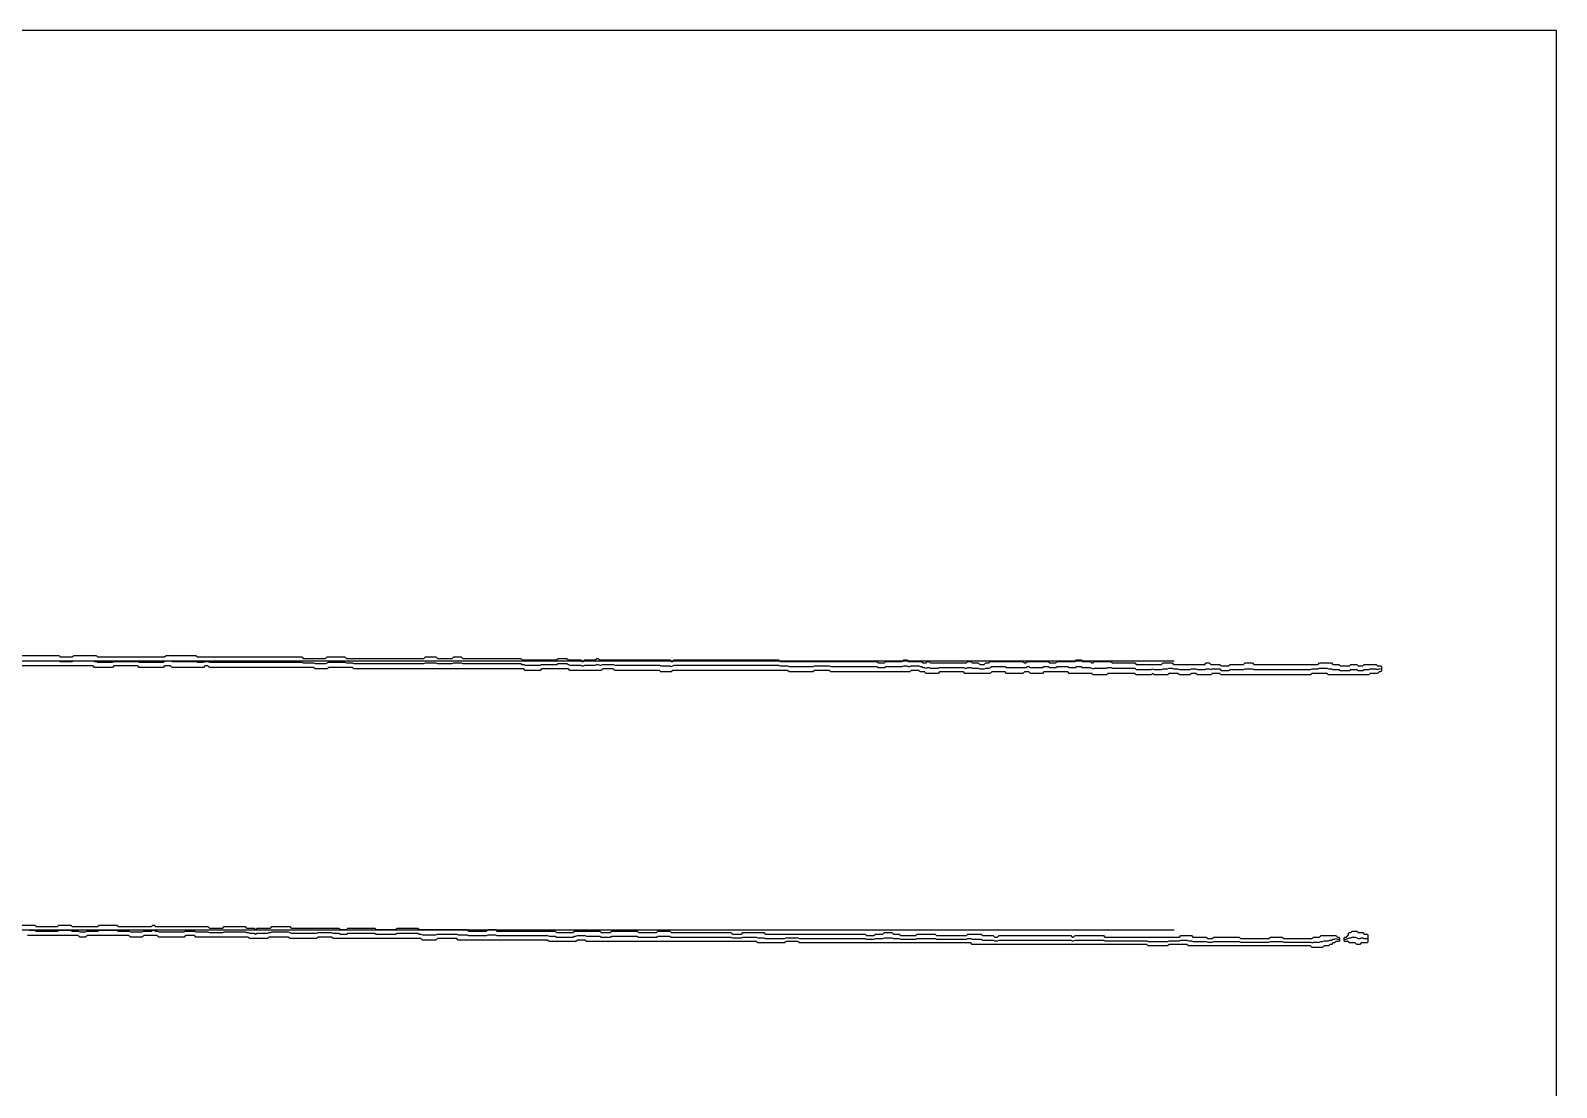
# Model space of a CAD drawing. Extents: x 0 to 57.2, y 0 to 39.6.
# Drawn here: x 28.58 to 57.16, y 19.8 to 39.6 of the extents above; entities that cross this region are included whole.
import ezdxf

# ---------------------------------------------------------------- set-up
doc = ezdxf.new("R2010")
doc.units = 13
for name, color, linetype in [('DESIGN_SCAN_PATH', 5, 'Continuous'), ('SEM_FRAME', 8, 'Continuous'), ('SEM_OBSERVED_CENTERLINES', 3, 'Continuous'), ('SEM_OBSERVED_CONTOURS', 2, 'Continuous')]:
    doc.layers.add(name, color=color, linetype=linetype)

msp = doc.modelspace()

# ---------------------------------------------------------------- linework, layer by layer
at = {"layer": 'DESIGN_SCAN_PATH'}
for points in [[(0, 27.79836), (50, 27.79836)], [(50, 22.74665), (0, 22.74665)]]:
    msp.add_lwpolyline(points, dxfattribs=at)
at = {"layer": 'SEM_FRAME'}
msp.add_lwpolyline([(0, 0), (57.15968, 0), (57.15968, 39.60429), (0, 39.60429)], close=True, dxfattribs=at)
at = {"layer": 'SEM_OBSERVED_CENTERLINES'}
for points in [[(28.55193, 27.79836), (28.57984, 27.79836), (28.60775, 27.79836), (28.63566, 27.79836), (28.66357, 27.79836), (28.69148, 27.79836), (28.71939, 27.79836), (28.7473, 27.79836), (28.77521, 27.79836), (28.80312, 27.79836), (28.83103, 27.79836), (28.85894, 27.79836), (28.88685, 27.79836), (28.91476, 27.79836), (28.94267, 27.79836), (28.97058, 27.79836), (28.99849, 27.79836), (29.0264, 27.79836), (29.05431, 27.79836), (29.08222, 27.79836), (29.11013, 27.79836), (29.13804, 27.784405), (29.16595, 27.784405), (29.19386, 27.784405), (29.22177, 27.784405), (29.24968, 27.784405), (29.27759, 27.784405), (29.3055, 27.784405), (29.33341, 27.784405), (29.36132, 27.784405), (29.38923, 27.79836), (29.41714, 27.79836), (29.44505, 27.79836), (29.47296, 27.79836), (29.50087, 27.79836), (29.52878, 27.79836), (29.55669, 27.79836), (29.5846, 27.79836), (29.61251, 27.79836), (29.64042, 27.79836), (29.66833, 27.79836), (29.69624, 27.79836), (29.72415, 27.79836), (29.75206, 27.79836), (29.77997, 27.784405), (29.80788, 27.784405), (29.83579, 27.77045), (29.8637, 27.77045), (29.89161, 27.77045), (29.91952, 27.77045), (29.94743, 27.77045), (29.97534, 27.77045), (30.00325, 27.77045), (30.03116, 27.77045), (30.05907, 27.77045), (30.08698, 27.77045), (30.11489, 27.77045), (30.1428, 27.784405), (30.17071, 27.784405), (30.19862, 27.784405), (30.22653, 27.784405), (30.25444, 27.784405), (30.28235, 27.784405), (30.31026, 27.784405), (30.33817, 27.784405), (30.36608, 27.784405), (30.39399, 27.784405), (30.4219, 27.784405), (30.44981, 27.784405), (30.47772, 27.784405), (30.50563, 27.784405), (30.53354, 27.784405), (30.56145, 27.784405), (30.58936, 27.784405), (30.61727, 27.77045), (30.64518, 27.77045), (30.67309, 27.77045), (30.701, 27.77045), (30.72891, 27.77045), (30.75682, 27.77045), (30.78473, 27.77045), (30.81264, 27.77045), (30.84055, 27.77045), (30.86846, 27.77045), (30.89637, 27.77045), (30.92428, 27.77045), (30.95219, 27.77045), (30.9801, 27.77045), (31.00801, 27.77045), (31.03592, 27.77045), (31.06383, 27.77045), (31.09174, 27.784405), (31.11965, 27.79836), (31.14756, 27.79836), (31.17547, 27.79836), (31.20338, 27.79836), (31.23129, 27.784405), (31.2592, 27.784405), (31.28711, 27.784405), (31.31502, 27.784405), (31.34293, 27.784405), (31.37084, 27.784405), (31.39875, 27.784405), (31.42666, 27.784405), (31.45457, 27.784405), (31.48248, 27.784405), (31.51039, 27.784405), (31.5383, 27.784405), (31.56621, 27.784405), (31.59412, 27.784405), (31.62203, 27.784405), (31.64994, 27.784405), (31.67785, 27.784405), (31.70576, 27.77045), (31.73367, 27.77045), (31.76158, 27.77045), (31.78949, 27.77045), (31.8174, 27.77045), (31.84531, 27.784405), (31.87322, 27.784405), (31.90113, 27.784405), (31.92904, 27.77045), (31.95695, 27.77045), (31.98486, 27.77045), (32.01277, 27.77045), (32.04068, 27.77045), (32.06859, 27.77045), (32.0965, 27.77045), (32.12441, 27.77045), (32.15232, 27.77045), (32.18023, 27.77045), (32.20814, 27.77045), (32.23605, 27.77045), (32.26396, 27.77045), (32.29187, 27.77045), (32.31978, 27.77045), (32.34769, 27.77045), (32.3756, 27.77045), (32.40351, 27.77045), (32.43142, 27.77045), (32.45933, 27.77045), (32.48724, 27.77045), (32.51515, 27.77045), (32.54306, 27.77045), (32.57097, 27.77045), (32.59888, 27.77045), (32.62679, 27.77045), (32.6547, 27.77045), (32.68261, 27.77045), (32.71052, 27.77045), (32.73843, 27.77045), (32.76634, 27.77045), (32.79425, 27.77045), (32.82216, 27.77045), (32.85007, 27.77045), (32.87798, 27.77045), (32.90589, 27.77045), (32.9338, 27.77045), (32.96171, 27.77045), (32.98962, 27.77045), (33.01753, 27.77045), (33.04544, 27.77045), (33.07335, 27.77045), (33.10126, 27.77045), (33.12917, 27.77045), (33.15708, 27.77045), (33.18499, 27.77045), (33.2129, 27.77045), (33.24081, 27.77045), (33.26872, 27.77045), (33.29663, 27.77045), (33.32454, 27.77045), (33.35245, 27.77045), (33.38036, 27.77045), (33.40827, 27.77045), (33.43618, 27.77045), (33.46409, 27.77045), (33.492, 27.77045), (33.51991, 27.77045), (33.54782, 27.77045), (33.57573, 27.77045), (33.60364, 27.77045), (33.63155, 27.77045), (33.65946, 27.77045), (33.68737, 27.756495), (33.71528, 27.756495), (33.74319, 27.756495), (33.7711, 27.756495), (33.79901, 27.756495), (33.82692, 27.756495), (33.85483, 27.756495), (33.88274, 27.756495), (33.91065, 27.74254), (33.93856, 27.74254), (33.96647, 27.74254), (33.99438, 27.74254), (34.02229, 27.74254), (34.0502, 27.74254), (34.07811, 27.74254), (34.10602, 27.74254), (34.13393, 27.756495), (34.16184, 27.77045), (34.18975, 27.77045), (34.21766, 27.77045), (34.24557, 27.77045), (34.27348, 27.77045), (34.30139, 27.77045), (34.3293, 27.77045), (34.35721, 27.77045), (34.38512, 27.77045), (34.41303, 27.77045), (34.44094, 27.77045), (34.46885, 27.77045), (34.49676, 27.756495), (34.52467, 27.756495), (34.55258, 27.756495), (34.58049, 27.756495), (34.6084, 27.756495), (34.63631, 27.74254), (34.66422, 27.74254), (34.69213, 27.74254), (34.72004, 27.74254), (34.74795, 27.74254), (34.77586, 27.74254), (34.80377, 27.74254), (34.83168, 27.74254), (34.85959, 27.74254), (34.8875, 27.74254), (34.91541, 27.74254), (34.94332, 27.74254), (34.97123, 27.74254), (34.99914, 27.74254), (35.02705, 27.74254), (35.05496, 27.74254), (35.08287, 27.74254), (35.11078, 27.74254), (35.13869, 27.74254), (35.1666, 27.74254), (35.19451, 27.74254), (35.22242, 27.74254), (35.25033, 27.74254), (35.27824, 27.74254), (35.30615, 27.74254), (35.33406, 27.74254), (35.36197, 27.74254), (35.38988, 27.74254), (35.41779, 27.74254), (35.4457, 27.74254), (35.47361, 27.74254), (35.50152, 27.74254), (35.52943, 27.74254), (35.55734, 27.74254), (35.58525, 27.74254), (35.61316, 27.74254), (35.64107, 27.74254), (35.66898, 27.74254), (35.69689, 27.74254), (35.7248, 27.74254), (35.75271, 27.74254), (35.78062, 27.74254), (35.80853, 27.74254), (35.83644, 27.74254), (35.86435, 27.74254), (35.89226, 27.74254), (35.92017, 27.74254), (35.94808, 27.74254), (35.97599, 27.756495), (36.0039, 27.756495), (36.03181, 27.756495), (36.05972, 27.756495), (36.08763, 27.756495), (36.11554, 27.756495), (36.14345, 27.756495), (36.17136, 27.756495), (36.19927, 27.74254), (36.22718, 27.74254), (36.25509, 27.74254), (36.283, 27.74254), (36.31091, 27.74254), (36.33882, 27.74254), (36.36673, 27.74254), (36.39464, 27.74254), (36.42255, 27.74254), (36.45046, 27.74254), (36.47837, 27.74254), (36.50628, 27.756495), (36.53419, 27.756495), (36.5621, 27.756495), (36.59001, 27.756495), (36.61792, 27.756495), (36.64583, 27.756495), (36.67374, 27.74254), (36.70165, 27.74254), (36.72956, 27.74254), (36.75747, 27.74254), (36.78538, 27.74254), (36.81329, 27.74254), (36.8412, 27.74254), (36.86911, 27.74254), (36.89702, 27.74254), (36.92493, 27.74254), (36.95284, 27.74254), (36.98075, 27.74254), (37.00866, 27.74254), (37.03657, 27.74254), (37.06448, 27.74254), (37.09239, 27.74254), (37.1203, 27.74254), (37.14821, 27.74254), (37.17612, 27.74254), (37.20403, 27.74254), (37.23194, 27.74254), (37.25985, 27.74254), (37.28776, 27.74254), (37.31567, 27.74254), (37.34358, 27.74254), (37.37149, 27.74254), (37.3994, 27.74254), (37.42731, 27.74254), (37.45522, 27.74254), (37.48313, 27.74254), (37.51104, 27.74254), (37.53895, 27.74254), (37.56686, 27.74254), (37.59477, 27.74254), (37.62268, 27.74254), (37.65059, 27.74254), (37.6785, 27.74254), (37.70641, 27.74254), (37.73432, 27.74254), (37.76223, 27.74254), (37.79014, 27.728585), (37.81805, 27.728585), (37.84596, 27.71463), (37.87387, 27.71463), (37.90178, 27.71463), (37.92969, 27.71463), (37.9576, 27.71463), (37.98551, 27.71463), (38.01342, 27.71463), (38.04133, 27.71463), (38.06924, 27.71463), (38.09715, 27.71463), (38.12506, 27.71463), (38.15297, 27.728585), (38.18088, 27.728585), (38.20879, 27.728585), (38.2367, 27.728585), (38.26461, 27.728585), (38.29252, 27.728585), (38.32043, 27.728585), (38.34834, 27.728585), (38.37625, 27.728585), (38.40416, 27.728585), (38.43207, 27.728585), (38.45998, 27.74254), (38.48789, 27.74254), (38.5158, 27.74254), (38.54371, 27.74254), (38.57162, 27.74254), (38.59953, 27.74254), (38.62744, 27.74254), (38.65535, 27.728585), (38.68326, 27.71463), (38.71117, 27.71463), (38.73908, 27.71463), (38.76699, 27.71463), (38.7949, 27.71463), (38.82281, 27.71463), (38.85072, 27.71463), (38.87863, 27.71463), (38.90654, 27.700675), (38.93445, 27.700675), (38.96236, 27.71463), (38.99027, 27.71463), (39.01818, 27.71463), (39.04609, 27.71463), (39.074, 27.71463), (39.10191, 27.71463), (39.12982, 27.71463), (39.15773, 27.71463), (39.18564, 27.728585), (39.21355, 27.728585), (39.24146, 27.71463), (39.26937, 27.71463), (39.29728, 27.728585), (39.32519, 27.728585), (39.3531, 27.728585), (39.38101, 27.728585), (39.40892, 27.728585), (39.43683, 27.728585), (39.46474, 27.728585), (39.49265, 27.728585), (39.52056, 27.71463), (39.54847, 27.71463), (39.57638, 27.71463), (39.60429, 27.71463), (39.6322, 27.71463), (39.66011, 27.71463), (39.68802, 27.71463), (39.71593, 27.71463), (39.74384, 27.71463), (39.77175, 27.71463), (39.79966, 27.71463), (39.82757, 27.71463), (39.85548, 27.71463), (39.88339, 27.71463), (39.9113, 27.71463), (39.93921, 27.71463), (39.96712, 27.71463), (39.99503, 27.71463), (40.02294, 27.71463), (40.05085, 27.71463), (40.07876, 27.71463), (40.10667, 27.71463), (40.13458, 27.71463), (40.16249, 27.71463), (40.1904, 27.71463), (40.21831, 27.71463), (40.24622, 27.71463), (40.27413, 27.71463), (40.30204, 27.71463), (40.32995, 27.71463), (40.35786, 27.71463), (40.38577, 27.700675), (40.41368, 27.700675), (40.44159, 27.700675), (40.4695, 27.700675), (40.49741, 27.700675), (40.52532, 27.700675), (40.55323, 27.700675), (40.58114, 27.68672), (40.60905, 27.700675), (40.63696, 27.71463), (40.66487, 27.71463), (40.69278, 27.71463), (40.72069, 27.71463), (40.7486, 27.71463), (40.77651, 27.71463), (40.80442, 27.71463), (40.83233, 27.71463), (40.86024, 27.71463), (40.88815, 27.71463), (40.91606, 27.71463), (40.94397, 27.71463), (40.97188, 27.71463), (40.99979, 27.71463), (41.0277, 27.71463), (41.05561, 27.71463), (41.08352, 27.71463), (41.11143, 27.71463), (41.13934, 27.71463), (41.16725, 27.71463), (41.19516, 27.71463), (41.22307, 27.71463), (41.25098, 27.71463), (41.27889, 27.71463), (41.3068, 27.71463), (41.33471, 27.71463), (41.36262, 27.71463), (41.39053, 27.71463), (41.41844, 27.71463), (41.44635, 27.71463), (41.47426, 27.71463), (41.50217, 27.71463), (41.53008, 27.71463), (41.55799, 27.71463), (41.5859, 27.71463), (41.61381, 27.71463), (41.64172, 27.71463), (41.66963, 27.71463), (41.69754, 27.71463), (41.72545, 27.71463), (41.75336, 27.71463), (41.78127, 27.71463), (41.80918, 27.71463), (41.83709, 27.71463), (41.865, 27.71463), (41.89291, 27.71463), (41.92082, 27.71463), (41.94873, 27.71463), (41.97664, 27.71463), (42.00455, 27.71463), (42.03246, 27.71463), (42.06037, 27.71463), (42.08828, 27.71463), (42.11619, 27.71463), (42.1441, 27.71463), (42.17201, 27.71463), (42.19992, 27.71463), (42.22783, 27.71463), (42.25574, 27.71463), (42.28365, 27.71463), (42.31156, 27.71463), (42.33947, 27.71463), (42.36738, 27.71463), (42.39529, 27.71463), (42.4232, 27.71463), (42.45111, 27.71463), (42.47902, 27.71463), (42.50693, 27.71463), (42.53484, 27.71463), (42.56275, 27.71463), (42.59066, 27.71463), (42.61857, 27.700675), (42.64648, 27.700675), (42.67439, 27.700675), (42.7023, 27.700675), (42.73021, 27.700675), (42.75812, 27.700675), (42.78603, 27.68672), (42.81394, 27.68672), (42.84185, 27.68672), (42.86976, 27.68672), (42.89767, 27.68672), (42.92558, 27.68672), (42.95349, 27.68672), (42.9814, 27.68672), (43.00931, 27.68672), (43.03722, 27.68672), (43.06513, 27.68672), (43.09304, 27.68672), (43.12095, 27.68672), (43.14886, 27.68672), (43.17677, 27.68672), (43.20468, 27.68672), (43.23259, 27.68672), (43.2605, 27.700675), (43.28841, 27.700675), (43.31632, 27.700675), (43.34423, 27.700675), (43.37214, 27.700675), (43.40005, 27.700675), (43.42796, 27.700675), (43.45587, 27.700675), (43.48378, 27.700675), (43.51169, 27.700675), (43.5396, 27.700675), (43.56751, 27.68672), (43.59542, 27.68672), (43.62333, 27.68672), (43.65124, 27.68672), (43.67915, 27.68672), (43.70706, 27.68672), (43.73497, 27.68672), (43.76288, 27.68672), (43.79079, 27.68672), (43.8187, 27.68672), (43.84661, 27.68672), (43.87452, 27.68672), (43.90243, 27.68672), (43.93034, 27.68672), (43.95825, 27.68672), (43.98616, 27.68672), (44.01407, 27.68672), (44.04198, 27.68672), (44.06989, 27.68672), (44.0978, 27.68672), (44.12571, 27.68672), (44.15362, 27.68672), (44.18153, 27.68672), (44.20944, 27.68672), (44.23735, 27.68672), (44.26526, 27.68672), (44.29317, 27.68672), (44.32108, 27.68672), (44.34899, 27.68672), (44.3769, 27.68672), (44.40481, 27.68672), (44.43272, 27.68672), (44.46063, 27.672765), (44.48854, 27.672765), (44.51645, 27.672765), (44.54436, 27.672765), (44.57227, 27.672765), (44.60018, 27.68672), (44.62809, 27.68672), (44.656, 27.68672), (44.68391, 27.68672), (44.71182, 27.68672), (44.73973, 27.68672), (44.76764, 27.68672), (44.79555, 27.68672), (44.82346, 27.68672), (44.85137, 27.68672), (44.87928, 27.68672), (44.90719, 27.68672), (44.9351, 27.700675), (44.96301, 27.700675), (44.99092, 27.700675), (45.01883, 27.68672), (45.04674, 27.68672), (45.07465, 27.700675), (45.10256, 27.700675), (45.13047, 27.700675), (45.15838, 27.700675), (45.18629, 27.700675), (45.2142, 27.700675), (45.24211, 27.68672), (45.27002, 27.68672), (45.29793, 27.672765), (45.32584, 27.672765), (45.35375, 27.65881), (45.38166, 27.672765), (45.40957, 27.672765), (45.43748, 27.65881), (45.46539, 27.65881), (45.4933, 27.65881), (45.52121, 27.65881), (45.54912, 27.65881), (45.57703, 27.65881), (45.60494, 27.672765), (45.63285, 27.672765), (45.66076, 27.672765), (45.68867, 27.672765), (45.71658, 27.672765), (45.74449, 27.672765), (45.7724, 27.672765), (45.80031, 27.672765), (45.82822, 27.672765), (45.85613, 27.672765), (45.88404, 27.672765), (45.91195, 27.672765), (45.93986, 27.672765), (45.96777, 27.672765), (45.99568, 27.672765), (46.02359, 27.672765), (46.0515, 27.672765), (46.07941, 27.65881), (46.10732, 27.65881), (46.13523, 27.672765), (46.16314, 27.672765), (46.19105, 27.672765), (46.21896, 27.65881), (46.24687, 27.65881), (46.27478, 27.65881), (46.30269, 27.65881), (46.3306, 27.65881), (46.35851, 27.644855), (46.38642, 27.644855), (46.41433, 27.644855), (46.44224, 27.644855), (46.47015, 27.65881), (46.49806, 27.65881), (46.52597, 27.65881), (46.55388, 27.672765), (46.58179, 27.68672), (46.6097, 27.68672), (46.63761, 27.68672), (46.66552, 27.68672), (46.69343, 27.68672), (46.72134, 27.68672), (46.74925, 27.68672), (46.77716, 27.68672), (46.80507, 27.68672), (46.83298, 27.68672), (46.86089, 27.672765), (46.8888, 27.672765), (46.91671, 27.672765), (46.94462, 27.672765), (46.97253, 27.672765), (47.00044, 27.672765), (47.02835, 27.672765), (47.05626, 27.672765), (47.08417, 27.672765), (47.11208, 27.672765), (47.13999, 27.672765), (47.1679, 27.672765), (47.19581, 27.672765), (47.22372, 27.672765), (47.25163, 27.68672), (47.27954, 27.68672), (47.30745, 27.672765), (47.33536, 27.672765), (47.36327, 27.672765), (47.39118, 27.672765), (47.41909, 27.672765), (47.447, 27.672765), (47.47491, 27.672765), (47.50282, 27.672765), (47.53073, 27.672765), (47.55864, 27.68672), (47.58655, 27.68672), (47.61446, 27.68672), (47.64237, 27.68672), (47.67028, 27.672765), (47.69819, 27.672765), (47.7261, 27.672765), (47.75401, 27.672765), (47.78192, 27.672765), (47.80983, 27.68672), (47.83774, 27.68672), (47.86565, 27.68672), (47.89356, 27.68672), (47.92147, 27.68672), (47.94938, 27.68672), (47.97729, 27.68672), (48.0052, 27.68672), (48.03311, 27.672765), (48.06102, 27.672765), (48.08893, 27.672765), (48.11684, 27.672765), (48.14475, 27.672765), (48.17266, 27.68672), (48.20057, 27.68672), (48.22848, 27.68672), (48.25639, 27.68672), (48.2843, 27.672765), (48.31221, 27.672765), (48.34012, 27.672765), (48.36803, 27.672765), (48.39594, 27.672765), (48.42385, 27.672765), (48.45176, 27.65881), (48.47967, 27.644855), (48.50758, 27.65881), (48.53549, 27.65881), (48.5634, 27.65881), (48.59131, 27.65881), (48.61922, 27.65881), (48.64713, 27.65881), (48.67504, 27.65881), (48.70295, 27.65881), (48.73086, 27.65881), (48.75877, 27.672765), (48.78668, 27.672765), (48.81459, 27.672765), (48.8425, 27.65881), (48.87041, 27.65881), (48.89832, 27.65881), (48.92623, 27.65881), (48.95414, 27.65881), (48.98205, 27.65881), (49.00996, 27.65881), (49.03787, 27.65881), (49.06578, 27.65881), (49.09369, 27.65881), (49.1216, 27.65881), (49.14951, 27.65881), (49.17742, 27.65881), (49.20533, 27.65881), (49.23324, 27.65881), (49.26115, 27.65881), (49.28906, 27.6309), (49.31697, 27.6309), (49.34488, 27.6309), (49.37279, 27.6309), (49.4007, 27.6309), (49.42861, 27.6309), (49.45652, 27.6309), (49.48443, 27.6309), (49.51234, 27.6309), (49.54025, 27.6309), (49.56816, 27.6309), (49.59607, 27.644855), (49.62398, 27.6309), (49.65189, 27.6309), (49.6798, 27.6309), (49.70771, 27.6309), (49.73562, 27.6309), (49.76353, 27.6309), (49.79144, 27.644855), (49.81935, 27.644855), (49.84726, 27.644855), (49.87517, 27.644855), (49.90308, 27.65881), (49.93099, 27.65881), (49.9589, 27.65881), (49.98681, 27.644855), (50.01472, 27.644855), (50.04263, 27.644855), (50.07054, 27.644855), (50.09845, 27.6309), (50.12636, 27.6309), (50.15427, 27.6309), (50.18218, 27.6309), (50.21009, 27.6309), (50.238, 27.6309), (50.26591, 27.6309), (50.29382, 27.6309), (50.32173, 27.644855), (50.34964, 27.644855), (50.37755, 27.644855), (50.40546, 27.644855), (50.43337, 27.6309), (50.46128, 27.6309), (50.48919, 27.6309), (50.5171, 27.6309), (50.54501, 27.6309), (50.57292, 27.6309), (50.60083, 27.644855), (50.62874, 27.644855), (50.65665, 27.644855), (50.68456, 27.6309), (50.71247, 27.644855), (50.74038, 27.644855), (50.76829, 27.644855), (50.7962, 27.644855), (50.82411, 27.644855), (50.85202, 27.644855), (50.87993, 27.616945), (50.90784, 27.616945), (50.93575, 27.616945), (50.96366, 27.616945), (50.99157, 27.616945), (51.01948, 27.616945), (51.04739, 27.6309), (51.0753, 27.6309), (51.10321, 27.6309), (51.13112, 27.6309), (51.15903, 27.6309), (51.18694, 27.6309), (51.21485, 27.6309), (51.24276, 27.6309), (51.27067, 27.6309), (51.29858, 27.6309), (51.32649, 27.644855), (51.3544, 27.644855), (51.38231, 27.644855), (51.41022, 27.644855), (51.43813, 27.644855), (51.46604, 27.644855), (51.49395, 27.6309), (51.52186, 27.6309), (51.54977, 27.6309), (51.57768, 27.6309), (51.60559, 27.6309), (51.6335, 27.6309), (51.66141, 27.6309), (51.68932, 27.6309), (51.71723, 27.6309), (51.74514, 27.6309), (51.77305, 27.6309), (51.80096, 27.6309), (51.82887, 27.6309), (51.85678, 27.6309), (51.88469, 27.6309), (51.9126, 27.6309), (51.94051, 27.6309), (51.96842, 27.6309), (51.99633, 27.6309), (52.02424, 27.6309), (52.05215, 27.6309), (52.08006, 27.6309), (52.10797, 27.6309), (52.13588, 27.6309), (52.16379, 27.6309), (52.1917, 27.6309), (52.21961, 27.6309), (52.24752, 27.6309), (52.27543, 27.6309), (52.30334, 27.6309), (52.33125, 27.6309), (52.35916, 27.6309), (52.38707, 27.6309), (52.41498, 27.6309), (52.44289, 27.6309), (52.4708, 27.6309), (52.49871, 27.6309), (52.52662, 27.6309), (52.55453, 27.6309), (52.58244, 27.644855), (52.61035, 27.644855), (52.63826, 27.644855), (52.66617, 27.644855), (52.69408, 27.644855), (52.72199, 27.65881), (52.7499, 27.65881), (52.77781, 27.65881), (52.80572, 27.65881), (52.83363, 27.65881), (52.86154, 27.65881), (52.88945, 27.644855), (52.91736, 27.644855), (52.94527, 27.644855), (52.97318, 27.6309), (53.00109, 27.6309), (53.029, 27.6309), (53.05691, 27.6309), (53.08482, 27.6309), (53.11273, 27.616945), (53.14064, 27.616945), (53.16855, 27.616945), (53.19646, 27.616945), (53.22437, 27.616945), (53.25228, 27.616945), (53.28019, 27.616945), (53.3081, 27.6309), (53.33601, 27.6309), (53.36392, 27.6309), (53.39183, 27.6309), (53.41974, 27.6309), (53.44765, 27.616945), (53.47556, 27.616945), (53.50347, 27.616945), (53.53138, 27.616945), (53.55929, 27.6309), (53.5872, 27.6309), (53.61511, 27.6309), (53.64302, 27.6309), (53.67093, 27.644855), (53.69884, 27.644855), (53.72675, 27.644855), (53.75466, 27.644855), (53.78257, 27.644855), (53.81048, 27.6309), (53.83839, 27.644855), (53.8663, 27.644855)], [(28.55193, 22.74665), (28.57984, 22.74665), (28.60775, 22.74665), (28.63566, 22.74665), (28.66357, 22.74665), (28.69148, 22.732695), (28.71939, 22.732695), (28.7473, 22.732695), (28.77521, 22.732695), (28.80312, 22.732695), (28.83103, 22.732695), (28.85894, 22.732695), (28.88685, 22.732695), (28.91476, 22.732695), (28.94267, 22.732695), (28.97058, 22.732695), (28.99849, 22.732695), (29.0264, 22.732695), (29.05431, 22.732695), (29.08222, 22.732695), (29.11013, 22.74665), (29.13804, 22.74665), (29.16595, 22.74665), (29.19386, 22.74665), (29.22177, 22.74665), (29.24968, 22.74665), (29.27759, 22.74665), (29.3055, 22.74665), (29.33341, 22.74665), (29.36132, 22.732695), (29.38923, 22.732695), (29.41714, 22.732695), (29.44505, 22.732695), (29.47296, 22.732695), (29.50087, 22.71874), (29.52878, 22.71874), (29.55669, 22.71874), (29.5846, 22.71874), (29.61251, 22.71874), (29.64042, 22.732695), (29.66833, 22.732695), (29.69624, 22.732695), (29.72415, 22.732695), (29.75206, 22.732695), (29.77997, 22.732695), (29.80788, 22.732695), (29.83579, 22.732695), (29.8637, 22.74665), (29.89161, 22.74665), (29.91952, 22.74665), (29.94743, 22.74665), (29.97534, 22.74665), (30.00325, 22.74665), (30.03116, 22.74665), (30.05907, 22.74665), (30.08698, 22.74665), (30.11489, 22.74665), (30.1428, 22.74665), (30.17071, 22.74665), (30.19862, 22.74665), (30.22653, 22.732695), (30.25444, 22.732695), (30.28235, 22.732695), (30.31026, 22.732695), (30.33817, 22.732695), (30.36608, 22.732695), (30.39399, 22.732695), (30.4219, 22.732695), (30.44981, 22.71874), (30.47772, 22.71874), (30.50563, 22.71874), (30.53354, 22.71874), (30.56145, 22.71874), (30.58936, 22.71874), (30.61727, 22.71874), (30.64518, 22.71874), (30.67309, 22.71874), (30.701, 22.732695), (30.72891, 22.732695), (30.75682, 22.732695), (30.78473, 22.732695), (30.81264, 22.732695), (30.84055, 22.732695), (30.86846, 22.74665), (30.89637, 22.74665), (30.92428, 22.732695), (30.95219, 22.732695), (30.9801, 22.71874), (31.00801, 22.71874), (31.03592, 22.71874), (31.06383, 22.71874), (31.09174, 22.71874), (31.11965, 22.71874), (31.14756, 22.71874), (31.17547, 22.71874), (31.20338, 22.71874), (31.23129, 22.71874), (31.2592, 22.71874), (31.28711, 22.71874), (31.31502, 22.71874), (31.34293, 22.71874), (31.37084, 22.71874), (31.39875, 22.71874), (31.42666, 22.71874), (31.45457, 22.71874), (31.48248, 22.732695), (31.51039, 22.732695), (31.5383, 22.732695), (31.56621, 22.732695), (31.59412, 22.732695), (31.62203, 22.732695), (31.64994, 22.732695), (31.67785, 22.71874), (31.70576, 22.71874), (31.73367, 22.71874), (31.76158, 22.71874), (31.78949, 22.71874), (31.8174, 22.71874), (31.84531, 22.71874), (31.87322, 22.71874), (31.90113, 22.71874), (31.92904, 22.704785), (31.95695, 22.704785), (31.98486, 22.704785), (32.01277, 22.704785), (32.04068, 22.704785), (32.06859, 22.704785), (32.0965, 22.704785), (32.12441, 22.704785), (32.15232, 22.704785), (32.18023, 22.704785), (32.20814, 22.71874), (32.23605, 22.71874), (32.26396, 22.71874), (32.29187, 22.71874), (32.31978, 22.71874), (32.34769, 22.71874), (32.3756, 22.71874), (32.40351, 22.71874), (32.43142, 22.71874), (32.45933, 22.71874), (32.48724, 22.71874), (32.51515, 22.71874), (32.54306, 22.71874), (32.57097, 22.71874), (32.59888, 22.71874), (32.62679, 22.704785), (32.6547, 22.704785), (32.68261, 22.69083), (32.71052, 22.69083), (32.73843, 22.69083), (32.76634, 22.69083), (32.79425, 22.676875), (32.82216, 22.69083), (32.85007, 22.69083), (32.87798, 22.69083), (32.90589, 22.69083), (32.9338, 22.69083), (32.96171, 22.69083), (32.98962, 22.69083), (33.01753, 22.69083), (33.04544, 22.704785), (33.07335, 22.704785), (33.10126, 22.71874), (33.12917, 22.71874), (33.15708, 22.71874), (33.18499, 22.71874), (33.2129, 22.71874), (33.24081, 22.71874), (33.26872, 22.71874), (33.29663, 22.71874), (33.32454, 22.71874), (33.35245, 22.71874), (33.38036, 22.71874), (33.40827, 22.71874), (33.43618, 22.704785), (33.46409, 22.69083), (33.492, 22.69083), (33.51991, 22.69083), (33.54782, 22.69083), (33.57573, 22.69083), (33.60364, 22.69083), (33.63155, 22.69083), (33.65946, 22.69083), (33.68737, 22.69083), (33.71528, 22.69083), (33.74319, 22.69083), (33.7711, 22.69083), (33.79901, 22.69083), (33.82692, 22.69083), (33.85483, 22.69083), (33.88274, 22.69083), (33.91065, 22.69083), (33.93856, 22.69083), (33.96647, 22.704785), (33.99438, 22.704785), (34.02229, 22.704785), (34.0502, 22.704785), (34.07811, 22.704785), (34.10602, 22.704785), (34.13393, 22.704785), (34.16184, 22.704785), (34.18975, 22.704785), (34.21766, 22.704785), (34.24557, 22.69083), (34.27348, 22.69083), (34.30139, 22.69083), (34.3293, 22.69083), (34.35721, 22.69083), (34.38512, 22.676875), (34.41303, 22.676875), (34.44094, 22.676875), (34.46885, 22.676875), (34.49676, 22.676875), (34.52467, 22.69083), (34.55258, 22.69083), (34.58049, 22.69083), (34.6084, 22.69083), (34.63631, 22.69083), (34.66422, 22.69083), (34.69213, 22.69083), (34.72004, 22.69083), (34.74795, 22.69083), (34.77586, 22.69083), (34.80377, 22.69083), (34.83168, 22.69083), (34.85959, 22.69083), (34.8875, 22.69083), (34.91541, 22.69083), (34.94332, 22.69083), (34.97123, 22.69083), (34.99914, 22.69083), (35.02705, 22.69083), (35.05496, 22.676875), (35.08287, 22.676875), (35.11078, 22.676875), (35.13869, 22.676875), (35.1666, 22.676875), (35.19451, 22.676875), (35.22242, 22.676875), (35.25033, 22.676875), (35.27824, 22.676875), (35.30615, 22.676875), (35.33406, 22.676875), (35.36197, 22.676875), (35.38988, 22.676875), (35.41779, 22.676875), (35.4457, 22.69083), (35.47361, 22.69083), (35.50152, 22.69083), (35.52943, 22.69083), (35.55734, 22.69083), (35.58525, 22.69083), (35.61316, 22.69083), (35.64107, 22.69083), (35.66898, 22.69083), (35.69689, 22.69083), (35.7248, 22.69083), (35.75271, 22.69083), (35.78062, 22.69083), (35.80853, 22.69083), (35.83644, 22.69083), (35.86435, 22.676875), (35.89226, 22.676875), (35.92017, 22.66292), (35.94808, 22.66292), (35.97599, 22.66292), (36.0039, 22.66292), (36.03181, 22.66292), (36.05972, 22.66292), (36.08763, 22.66292), (36.11554, 22.66292), (36.14345, 22.66292), (36.17136, 22.66292), (36.19927, 22.676875), (36.22718, 22.676875), (36.25509, 22.676875), (36.283, 22.676875), (36.31091, 22.676875), (36.33882, 22.676875), (36.36673, 22.676875), (36.39464, 22.676875), (36.42255, 22.676875), (36.45046, 22.676875), (36.47837, 22.676875), (36.50628, 22.676875), (36.53419, 22.676875), (36.5621, 22.676875), (36.59001, 22.66292), (36.61792, 22.66292), (36.64583, 22.66292), (36.67374, 22.66292), (36.70165, 22.66292), (36.72956, 22.66292), (36.75747, 22.66292), (36.78538, 22.648965), (36.81329, 22.648965), (36.8412, 22.648965), (36.86911, 22.648965), (36.89702, 22.648965), (36.92493, 22.648965), (36.95284, 22.648965), (36.98075, 22.648965), (37.00866, 22.648965), (37.03657, 22.648965), (37.06448, 22.648965), (37.09239, 22.648965), (37.1203, 22.648965), (37.14821, 22.66292), (37.17612, 22.66292), (37.20403, 22.66292), (37.23194, 22.66292), (37.25985, 22.66292), (37.28776, 22.66292), (37.31567, 22.648965), (37.34358, 22.648965), (37.37149, 22.648965), (37.3994, 22.648965), (37.42731, 22.648965), (37.45522, 22.648965), (37.48313, 22.648965), (37.51104, 22.648965), (37.53895, 22.648965), (37.56686, 22.648965), (37.59477, 22.648965), (37.62268, 22.648965), (37.65059, 22.648965), (37.6785, 22.648965), (37.70641, 22.648965), (37.73432, 22.648965), (37.76223, 22.648965), (37.79014, 22.648965), (37.81805, 22.648965), (37.84596, 22.648965), (37.87387, 22.648965), (37.90178, 22.648965), (37.92969, 22.648965), (37.9576, 22.648965), (37.98551, 22.648965), (38.01342, 22.648965), (38.04133, 22.648965), (38.06924, 22.648965), (38.09715, 22.648965), (38.12506, 22.648965), (38.15297, 22.648965), (38.18088, 22.648965), (38.20879, 22.648965), (38.2367, 22.648965), (38.26461, 22.648965), (38.29252, 22.63501), (38.32043, 22.63501), (38.34834, 22.63501), (38.37625, 22.63501), (38.40416, 22.63501), (38.43207, 22.621055), (38.45998, 22.621055), (38.48789, 22.621055), (38.5158, 22.621055), (38.54371, 22.621055), (38.57162, 22.621055), (38.59953, 22.621055), (38.62744, 22.621055), (38.65535, 22.621055), (38.68326, 22.621055), (38.71117, 22.621055), (38.73908, 22.621055), (38.76699, 22.63501), (38.7949, 22.63501), (38.82281, 22.648965), (38.85072, 22.648965), (38.87863, 22.648965), (38.90654, 22.648965), (38.93445, 22.648965), (38.96236, 22.648965), (38.99027, 22.63501), (39.01818, 22.63501), (39.04609, 22.63501), (39.074, 22.63501), (39.10191, 22.63501), (39.12982, 22.63501), (39.15773, 22.63501), (39.18564, 22.63501), (39.21355, 22.63501), (39.24146, 22.63501), (39.26937, 22.621055), (39.29728, 22.621055), (39.32519, 22.621055), (39.3531, 22.621055), (39.38101, 22.621055), (39.40892, 22.621055), (39.43683, 22.621055), (39.46474, 22.63501), (39.49265, 22.63501), (39.52056, 22.63501), (39.54847, 22.63501), (39.57638, 22.63501), (39.60429, 22.63501), (39.6322, 22.63501), (39.66011, 22.63501), (39.68802, 22.63501), (39.71593, 22.63501), (39.74384, 22.63501), (39.77175, 22.63501), (39.79966, 22.63501), (39.82757, 22.63501), (39.85548, 22.63501), (39.88339, 22.63501), (39.9113, 22.63501), (39.93921, 22.63501), (39.96712, 22.621055), (39.99503, 22.621055), (40.02294, 22.621055), (40.05085, 22.621055), (40.07876, 22.621055), (40.10667, 22.621055), (40.13458, 22.621055), (40.16249, 22.621055), (40.1904, 22.621055), (40.21831, 22.621055), (40.24622, 22.621055), (40.27413, 22.621055), (40.30204, 22.621055), (40.32995, 22.63501), (40.35786, 22.63501), (40.38577, 22.63501), (40.41368, 22.63501), (40.44159, 22.63501), (40.4695, 22.63501), (40.49741, 22.63501), (40.52532, 22.63501), (40.55323, 22.63501), (40.58114, 22.621055), (40.60905, 22.621055), (40.63696, 22.621055), (40.66487, 22.621055), (40.69278, 22.621055), (40.72069, 22.621055), (40.7486, 22.621055), (40.77651, 22.621055), (40.80442, 22.621055), (40.83233, 22.621055), (40.86024, 22.621055), (40.88815, 22.621055), (40.91606, 22.621055), (40.94397, 22.621055), (40.97188, 22.621055), (40.99979, 22.621055), (41.0277, 22.621055), (41.05561, 22.621055), (41.08352, 22.621055), (41.11143, 22.621055), (41.13934, 22.621055), (41.16725, 22.621055), (41.19516, 22.621055), (41.22307, 22.621055), (41.25098, 22.621055), (41.27889, 22.621055), (41.3068, 22.621055), (41.33471, 22.621055), (41.36262, 22.621055), (41.39053, 22.621055), (41.41844, 22.621055), (41.44635, 22.621055), (41.47426, 22.621055), (41.50217, 22.621055), (41.53008, 22.621055), (41.55799, 22.621055), (41.5859, 22.621055), (41.61381, 22.621055), (41.64172, 22.621055), (41.66963, 22.621055), (41.69754, 22.621055), (41.72545, 22.6071), (41.75336, 22.6071), (41.78127, 22.6071), (41.80918, 22.6071), (41.83709, 22.6071), (41.865, 22.6071), (41.89291, 22.6071), (41.92082, 22.621055), (41.94873, 22.621055), (41.97664, 22.621055), (42.00455, 22.621055), (42.03246, 22.621055), (42.06037, 22.621055), (42.08828, 22.621055), (42.11619, 22.621055), (42.1441, 22.621055), (42.17201, 22.621055), (42.19992, 22.6071), (42.22783, 22.6071), (42.25574, 22.6071), (42.28365, 22.6071), (42.31156, 22.6071), (42.33947, 22.593145), (42.36738, 22.593145), (42.39529, 22.593145), (42.4232, 22.593145), (42.45111, 22.593145), (42.47902, 22.593145), (42.50693, 22.593145), (42.53484, 22.593145), (42.56275, 22.593145), (42.59066, 22.593145), (42.61857, 22.593145), (42.64648, 22.593145), (42.67439, 22.593145), (42.7023, 22.593145), (42.73021, 22.6071), (42.75812, 22.6071), (42.78603, 22.6071), (42.81394, 22.6071), (42.84185, 22.6071), (42.86976, 22.6071), (42.89767, 22.6071), (42.92558, 22.6071), (42.95349, 22.6071), (42.9814, 22.593145), (43.00931, 22.593145), (43.03722, 22.593145), (43.06513, 22.593145), (43.09304, 22.593145), (43.12095, 22.593145), (43.14886, 22.593145), (43.17677, 22.593145), (43.20468, 22.593145), (43.23259, 22.593145), (43.2605, 22.593145), (43.28841, 22.593145), (43.31632, 22.593145), (43.34423, 22.593145), (43.37214, 22.593145), (43.40005, 22.593145), (43.42796, 22.593145), (43.45587, 22.593145), (43.48378, 22.593145), (43.51169, 22.593145), (43.5396, 22.593145), (43.56751, 22.593145), (43.59542, 22.593145), (43.62333, 22.593145), (43.65124, 22.593145), (43.67915, 22.593145), (43.70706, 22.593145), (43.73497, 22.593145), (43.76288, 22.593145), (43.79079, 22.593145), (43.8187, 22.593145), (43.84661, 22.593145), (43.87452, 22.593145), (43.90243, 22.593145), (43.93034, 22.593145), (43.95825, 22.593145), (43.98616, 22.593145), (44.01407, 22.593145), (44.04198, 22.593145), (44.06989, 22.593145), (44.0978, 22.593145), (44.12571, 22.593145), (44.15362, 22.593145), (44.18153, 22.593145), (44.20944, 22.593145), (44.23735, 22.57919), (44.26526, 22.57919), (44.29317, 22.57919), (44.32108, 22.57919), (44.34899, 22.57919), (44.3769, 22.57919), (44.40481, 22.593145), (44.43272, 22.593145), (44.46063, 22.593145), (44.48854, 22.593145), (44.51645, 22.593145), (44.54436, 22.593145), (44.57227, 22.6071), (44.60018, 22.6071), (44.62809, 22.6071), (44.656, 22.6071), (44.68391, 22.6071), (44.71182, 22.6071), (44.73973, 22.593145), (44.76764, 22.593145), (44.79555, 22.593145), (44.82346, 22.593145), (44.85137, 22.593145), (44.87928, 22.57919), (44.90719, 22.57919), (44.9351, 22.57919), (44.96301, 22.57919), (44.99092, 22.57919), (45.01883, 22.57919), (45.04674, 22.57919), (45.07465, 22.57919), (45.10256, 22.57919), (45.13047, 22.57919), (45.15838, 22.57919), (45.18629, 22.593145), (45.2142, 22.593145), (45.24211, 22.593145), (45.27002, 22.593145), (45.29793, 22.593145), (45.32584, 22.593145), (45.35375, 22.593145), (45.38166, 22.593145), (45.40957, 22.593145), (45.43748, 22.593145), (45.46539, 22.593145), (45.4933, 22.593145), (45.52121, 22.593145), (45.54912, 22.57919), (45.57703, 22.57919), (45.60494, 22.57919), (45.63285, 22.57919), (45.66076, 22.57919), (45.68867, 22.57919), (45.71658, 22.57919), (45.74449, 22.57919), (45.7724, 22.57919), (45.80031, 22.57919), (45.82822, 22.57919), (45.85613, 22.57919), (45.88404, 22.57919), (45.91195, 22.57919), (45.93986, 22.57919), (45.96777, 22.57919), (45.99568, 22.57919), (46.02359, 22.57919), (46.0515, 22.57919), (46.07941, 22.57919), (46.10732, 22.57919), (46.13523, 22.593145), (46.16314, 22.593145), (46.19105, 22.593145), (46.21896, 22.57919), (46.24687, 22.57919), (46.27478, 22.57919), (46.30269, 22.57919), (46.3306, 22.57919), (46.35851, 22.57919), (46.38642, 22.57919), (46.41433, 22.565235), (46.44224, 22.565235), (46.47015, 22.565235), (46.49806, 22.565235), (46.52597, 22.565235), (46.55388, 22.565235), (46.58179, 22.565235), (46.6097, 22.565235), (46.63761, 22.55128), (46.66552, 22.55128), (46.69343, 22.55128), (46.72134, 22.565235), (46.74925, 22.565235), (46.77716, 22.565235), (46.80507, 22.565235), (46.83298, 22.565235), (46.86089, 22.565235), (46.8888, 22.565235), (46.91671, 22.565235), (46.94462, 22.565235), (46.97253, 22.565235), (47.00044, 22.565235), (47.02835, 22.565235), (47.05626, 22.565235), (47.08417, 22.565235), (47.11208, 22.565235), (47.13999, 22.565235), (47.1679, 22.565235), (47.19581, 22.565235), (47.22372, 22.565235), (47.25163, 22.565235), (47.27954, 22.565235), (47.30745, 22.565235), (47.33536, 22.565235), (47.36327, 22.565235), (47.39118, 22.565235), (47.41909, 22.565235), (47.447, 22.565235), (47.47491, 22.565235), (47.50282, 22.565235), (47.53073, 22.565235), (47.55864, 22.565235), (47.58655, 22.565235), (47.61446, 22.565235), (47.64237, 22.565235), (47.67028, 22.565235), (47.69819, 22.565235), (47.7261, 22.565235), (47.75401, 22.565235), (47.78192, 22.565235), (47.80983, 22.565235), (47.83774, 22.565235), (47.86565, 22.565235), (47.89356, 22.565235), (47.92147, 22.565235), (47.94938, 22.565235), (47.97729, 22.565235), (48.0052, 22.565235), (48.03311, 22.565235), (48.06102, 22.565235), (48.08893, 22.55128), (48.11684, 22.55128), (48.14475, 22.565235), (48.17266, 22.565235), (48.20057, 22.565235), (48.22848, 22.565235), (48.25639, 22.565235), (48.2843, 22.565235), (48.31221, 22.565235), (48.34012, 22.565235), (48.36803, 22.565235), (48.39594, 22.565235), (48.42385, 22.565235), (48.45176, 22.565235), (48.47967, 22.565235), (48.50758, 22.565235), (48.53549, 22.565235), (48.5634, 22.565235), (48.59131, 22.565235), (48.61922, 22.565235), (48.64713, 22.565235), (48.67504, 22.565235), (48.70295, 22.55128), (48.73086, 22.55128), (48.75877, 22.55128), (48.78668, 22.55128), (48.81459, 22.55128), (48.8425, 22.55128), (48.87041, 22.55128), (48.89832, 22.55128), (48.92623, 22.55128), (48.95414, 22.55128), (48.98205, 22.55128), (49.00996, 22.55128), (49.03787, 22.55128), (49.06578, 22.55128), (49.09369, 22.55128), (49.1216, 22.55128), (49.14951, 22.55128), (49.17742, 22.55128), (49.20533, 22.55128), (49.23324, 22.55128), (49.26115, 22.55128), (49.28906, 22.55128), (49.31697, 22.55128), (49.34488, 22.55128), (49.37279, 22.55128), (49.4007, 22.55128), (49.42861, 22.55128), (49.45652, 22.55128), (49.48443, 22.55128), (49.51234, 22.537325), (49.54025, 22.537325), (49.56816, 22.537325), (49.59607, 22.537325), (49.62398, 22.537325), (49.65189, 22.537325), (49.6798, 22.537325), (49.70771, 22.537325), (49.73562, 22.537325), (49.76353, 22.537325), (49.79144, 22.537325), (49.81935, 22.537325), (49.84726, 22.537325), (49.87517, 22.537325), (49.90308, 22.55128), (49.93099, 22.55128), (49.9589, 22.55128), (49.98681, 22.55128), (50.01472, 22.55128), (50.04263, 22.55128), (50.07054, 22.55128), (50.09845, 22.55128), (50.12636, 22.565235), (50.15427, 22.565235), (50.18218, 22.565235), (50.21009, 22.565235), (50.238, 22.565235), (50.26591, 22.55128), (50.29382, 22.55128), (50.32173, 22.55128), (50.34964, 22.537325), (50.37755, 22.537325), (50.40546, 22.537325), (50.43337, 22.537325), (50.46128, 22.537325), (50.48919, 22.537325), (50.5171, 22.537325), (50.54501, 22.537325), (50.57292, 22.537325), (50.60083, 22.537325), (50.62874, 22.52337), (50.65665, 22.52337), (50.68456, 22.52337), (50.71247, 22.52337), (50.74038, 22.537325), (50.76829, 22.537325), (50.7962, 22.537325), (50.82411, 22.537325), (50.85202, 22.537325), (50.87993, 22.537325), (50.90784, 22.537325), (50.93575, 22.537325), (50.96366, 22.537325), (50.99157, 22.537325), (51.01948, 22.537325), (51.04739, 22.537325), (51.0753, 22.537325), (51.10321, 22.537325), (51.13112, 22.537325), (51.15903, 22.537325), (51.18694, 22.537325), (51.21485, 22.537325), (51.24276, 22.52337), (51.27067, 22.52337), (51.29858, 22.52337), (51.32649, 22.52337), (51.3544, 22.52337), (51.38231, 22.52337), (51.41022, 22.52337), (51.43813, 22.52337), (51.46604, 22.52337), (51.49395, 22.52337), (51.52186, 22.52337), (51.54977, 22.52337), (51.57768, 22.52337), (51.60559, 22.52337), (51.6335, 22.52337), (51.66141, 22.52337), (51.68932, 22.52337), (51.71723, 22.52337), (51.74514, 22.52337), (51.77305, 22.52337), (51.80096, 22.537325), (51.82887, 22.537325), (51.85678, 22.537325), (51.88469, 22.537325), (51.9126, 22.537325), (51.94051, 22.537325), (51.96842, 22.537325), (51.99633, 22.537325), (52.02424, 22.537325), (52.05215, 22.52337), (52.08006, 22.52337), (52.10797, 22.52337), (52.13588, 22.52337), (52.16379, 22.52337), (52.1917, 22.52337), (52.21961, 22.52337), (52.24752, 22.52337), (52.27543, 22.52337), (52.30334, 22.52337), (52.33125, 22.52337), (52.35916, 22.52337), (52.38707, 22.52337), (52.41498, 22.52337), (52.44289, 22.52337), (52.4708, 22.52337), (52.49871, 22.52337), (52.52662, 22.52337), (52.55453, 22.52337), (52.58244, 22.509415), (52.61035, 22.52337), (52.63826, 22.52337), (52.66617, 22.52337), (52.69408, 22.52337), (52.72199, 22.52337), (52.7499, 22.537325), (52.77781, 22.537325), (52.80572, 22.55128), (52.83363, 22.55128), (52.86154, 22.55128), (52.88945, 22.55128), (52.91736, 22.565235), (52.94527, 22.565235), (52.97318, 22.57919), (53.00109, 22.57919), (53.029, 22.593145), (53.05691, 22.57919), (53.08482, 22.57919)], [(53.19646, 22.57919), (53.22437, 22.57919), (53.25228, 22.593145), (53.28019, 22.6071), (53.3081, 22.6071), (53.33601, 22.621055), (53.36392, 22.621055), (53.39183, 22.621055), (53.41974, 22.6071), (53.44765, 22.593145), (53.47556, 22.593145), (53.50347, 22.6071), (53.53138, 22.6071), (53.55929, 22.593145), (53.5872, 22.593145), (53.61511, 22.593145)]]:
    msp.add_lwpolyline(points, dxfattribs=at)
at = {"layer": 'SEM_OBSERVED_CONTOURS'}
for points in [[(28.1891, 27.896045), (29.11013, 27.896045), (29.13804, 27.868135), (29.36132, 27.868135), (29.38923, 27.896045), (29.80788, 27.896045), (29.83579, 27.868135), (31.09174, 27.868135), (31.11965, 27.896045), (31.67785, 27.896045), (31.70576, 27.868135), (33.65946, 27.868135), (33.68737, 27.840225), (34.10602, 27.840225), (34.13393, 27.868135), (34.46885, 27.868135), (34.49676, 27.840225), (35.94808, 27.840225), (35.97599, 27.868135), (36.17136, 27.868135), (36.19927, 27.840225), (36.47837, 27.840225), (36.50628, 27.868135), (36.64583, 27.868135), (36.67374, 27.840225), (37.76223, 27.840225), (37.79014, 27.812315), (38.43207, 27.812315), (38.45998, 27.840225), (38.62744, 27.840225), (38.65535, 27.812315), (38.87863, 27.812315), (38.90654, 27.784405), (38.93445, 27.784405), (38.96236, 27.812315), (39.15773, 27.812315), (39.18564, 27.840225), (39.21355, 27.840225), (39.24146, 27.812315), (40.55323, 27.812315), (40.58114, 27.784405), (40.60905, 27.784405), (40.63696, 27.812315), (42.59066, 27.812315), (42.61857, 27.784405), (44.43272, 27.784405), (44.46063, 27.756495), (44.57227, 27.756495), (44.60018, 27.784405), (44.90719, 27.784405), (44.9351, 27.812315), (44.99092, 27.812315), (45.01883, 27.784405), (45.27002, 27.784405), (45.29793, 27.756495), (45.35375, 27.756495), (45.38166, 27.784405), (45.40957, 27.784405), (45.43748, 27.756495), (46.10732, 27.756495), (46.13523, 27.784405), (46.19105, 27.784405), (46.21896, 27.756495), (46.3306, 27.756495), (46.35851, 27.728585), (46.44224, 27.728585), (46.47015, 27.756495), (46.52597, 27.756495), (46.55388, 27.784405), (47.1679, 27.784405), (47.19581, 27.756495), (47.22372, 27.756495), (47.25163, 27.784405), (47.64237, 27.784405), (47.67028, 27.756495), (47.78192, 27.756495), (47.80983, 27.784405), (48.14475, 27.784405), (48.17266, 27.812315), (48.25639, 27.812315), (48.2843, 27.784405), (48.42385, 27.784405), (48.45176, 27.756495), (48.47967, 27.756495), (48.50758, 27.784405), (48.81459, 27.784405), (48.8425, 27.756495), (49.26115, 27.756495), (49.28906, 27.728585), (49.76353, 27.728585), (49.79144, 27.756495), (49.9589, 27.756495), (49.98681, 27.728585), (50.57292, 27.728585), (50.60083, 27.756495), (50.65665, 27.756495), (50.68456, 27.728585), (50.85202, 27.728585), (50.87993, 27.700675), (51.01948, 27.700675), (51.04739, 27.728585), (51.29858, 27.728585), (51.32649, 27.756495), (51.46604, 27.756495), (51.49395, 27.728585), (52.69408, 27.728585), (52.72199, 27.756495), (52.94527, 27.756495), (52.97318, 27.728585), (53.08482, 27.728585), (53.11273, 27.700675), (53.28019, 27.700675), (53.3081, 27.728585), (53.41974, 27.728585), (53.44765, 27.700675), (53.53138, 27.700675), (53.55929, 27.728585), (53.78257, 27.728585), (53.81048, 27.700675), (53.8663, 27.700675), (53.880255, 27.68672), (53.880255, 27.60299), (53.8663, 27.589035), (53.83839, 27.589035), (53.81048, 27.561125), (53.67093, 27.561125), (53.64302, 27.533215), (52.88945, 27.533215), (52.86154, 27.561125), (52.58244, 27.561125), (52.55453, 27.533215), (50.87993, 27.533215), (50.85202, 27.561125), (50.71247, 27.561125), (50.68456, 27.533215), (50.43337, 27.533215), (50.40546, 27.561125), (50.32173, 27.561125), (50.29382, 27.533215), (50.09845, 27.533215), (50.07054, 27.561125), (49.90308, 27.561125), (49.87517, 27.533215), (49.62398, 27.533215), (49.59607, 27.561125), (49.56816, 27.533215), (49.28906, 27.533215), (49.26115, 27.561125), (48.75877, 27.561125), (48.73086, 27.533215), (48.47967, 27.533215), (48.45176, 27.561125), (48.03311, 27.561125), (48.0052, 27.589035), (47.55864, 27.589035), (47.53073, 27.561125), (47.30745, 27.561125), (47.27954, 27.589035), (47.19581, 27.589035), (47.1679, 27.561125), (46.86089, 27.561125), (46.83298, 27.589035), (46.58179, 27.589035), (46.55388, 27.561125), (46.07941, 27.561125), (46.0515, 27.589035), (45.60494, 27.589035), (45.57703, 27.561125), (45.35375, 27.561125), (45.32584, 27.589035), (45.24211, 27.589035), (45.2142, 27.616945), (45.07465, 27.616945), (45.04674, 27.589035), (43.56751, 27.589035), (43.5396, 27.616945), (43.2605, 27.616945), (43.23259, 27.589035), (42.78603, 27.589035), (42.75812, 27.616945), (40.60905, 27.616945), (40.58114, 27.589035), (40.38577, 27.589035), (40.35786, 27.616945), (39.52056, 27.616945), (39.49265, 27.644855), (39.29728, 27.644855), (39.26937, 27.616945), (38.68326, 27.616945), (38.65535, 27.644855), (38.15297, 27.644855), (38.12506, 27.616945), (37.84596, 27.616945), (37.81805, 27.644855), (34.63631, 27.644855), (34.6084, 27.672765), (34.16184, 27.672765), (34.13393, 27.644855), (33.91065, 27.644855), (33.88274, 27.672765), (31.92904, 27.672765), (31.90113, 27.700675), (31.84531, 27.700675), (31.8174, 27.672765), (31.23129, 27.672765), (31.20338, 27.700675), (31.09174, 27.700675), (31.06383, 27.672765), (30.61727, 27.672765), (30.58936, 27.700675), (30.1428, 27.700675), (30.11489, 27.672765), (29.77997, 27.672765), (29.75206, 27.700675), (27.99373, 27.700675)], [(28.1891, 22.844335), (28.66357, 22.844335), (28.69148, 22.816425), (29.08222, 22.816425), (29.11013, 22.844335), (29.33341, 22.844335), (29.36132, 22.816425), (29.83579, 22.816425), (29.8637, 22.844335), (30.19862, 22.844335), (30.22653, 22.816425), (30.84055, 22.816425), (30.86846, 22.844335), (30.89637, 22.844335), (30.92428, 22.816425), (31.90113, 22.816425), (31.92904, 22.788515), (32.18023, 22.788515), (32.20814, 22.816425), (32.59888, 22.816425), (32.62679, 22.788515), (32.76634, 22.788515), (32.79425, 22.760605), (32.82216, 22.788515), (33.07335, 22.788515), (33.10126, 22.816425), (33.43618, 22.816425), (33.46409, 22.788515), (34.35721, 22.788515), (34.38512, 22.760605), (34.49676, 22.760605), (34.52467, 22.788515), (35.02705, 22.788515), (35.05496, 22.760605), (35.41779, 22.760605), (35.4457, 22.788515), (35.83644, 22.788515), (35.86435, 22.760605), (36.75747, 22.760605), (36.78538, 22.732695), (37.1203, 22.732695), (37.14821, 22.760605), (37.28776, 22.760605), (37.31567, 22.732695), (38.40416, 22.732695), (38.43207, 22.704785), (38.73908, 22.704785), (38.76699, 22.732695), (39.24146, 22.732695), (39.26937, 22.704785), (39.43683, 22.704785), (39.46474, 22.732695), (39.93921, 22.732695), (39.96712, 22.704785), (40.30204, 22.704785), (40.32995, 22.732695), (40.55323, 22.732695), (40.58114, 22.704785), (41.69754, 22.704785), (41.72545, 22.676875), (41.89291, 22.676875), (41.92082, 22.704785), (42.31156, 22.704785), (42.33947, 22.676875), (44.20944, 22.676875), (44.23735, 22.648965), (44.3769, 22.648965), (44.40481, 22.676875), (44.54436, 22.676875), (44.57227, 22.704785), (44.71182, 22.704785), (44.73973, 22.676875), (44.85137, 22.676875), (44.87928, 22.648965), (45.15838, 22.648965), (45.18629, 22.676875), (45.52121, 22.676875), (45.54912, 22.648965), (46.10732, 22.648965), (46.13523, 22.676875), (46.38642, 22.676875), (46.41433, 22.648965), (46.6097, 22.648965), (46.63761, 22.621055), (46.69343, 22.621055), (46.72134, 22.648965), (48.06102, 22.648965), (48.08893, 22.621055), (48.11684, 22.621055), (48.14475, 22.648965), (48.67504, 22.648965), (48.70295, 22.621055), (50.09845, 22.621055), (50.12636, 22.648965), (50.32173, 22.648965), (50.34964, 22.621055), (50.60083, 22.621055), (50.62874, 22.593145), (50.71247, 22.593145), (50.74038, 22.621055), (51.21485, 22.621055), (51.24276, 22.593145), (51.77305, 22.593145), (51.80096, 22.621055), (52.02424, 22.621055), (52.05215, 22.593145), (52.58244, 22.593145), (52.61035, 22.621055), (52.72199, 22.621055), (52.7499, 22.648965), (53.029, 22.648965), (53.05691, 22.621055), (53.08482, 22.621055), (53.098775, 22.6071), (53.098775, 22.55128), (53.08482, 22.537325), (53.029, 22.537325), (53.00109, 22.509415), (52.97318, 22.509415), (52.94527, 22.481505), (52.91736, 22.481505), (52.88945, 22.453595), (52.80572, 22.453595), (52.77781, 22.425685), (52.58244, 22.425685), (52.55453, 22.453595), (50.26591, 22.453595), (50.238, 22.481505), (49.90308, 22.481505), (49.87517, 22.453595), (49.51234, 22.453595), (49.48443, 22.481505), (46.21896, 22.481505), (46.19105, 22.509415), (42.9814, 22.509415), (42.95349, 22.537325), (42.73021, 22.537325), (42.7023, 22.509415), (42.19992, 22.509415), (42.17201, 22.537325), (38.99027, 22.537325), (38.96236, 22.565235), (38.82281, 22.565235), (38.7949, 22.537325), (38.29252, 22.537325), (38.26461, 22.565235), (36.59001, 22.565235), (36.5621, 22.593145), (36.19927, 22.593145), (36.17136, 22.565235), (35.92017, 22.565235), (35.89226, 22.593145), (34.24557, 22.593145), (34.21766, 22.621055), (33.96647, 22.621055), (33.93856, 22.593145), (33.43618, 22.593145), (33.40827, 22.621055), (33.04544, 22.621055), (33.01753, 22.593145), (32.68261, 22.593145), (32.6547, 22.621055), (31.67785, 22.621055), (31.64994, 22.648965), (31.48248, 22.648965), (31.45457, 22.621055), (30.9801, 22.621055), (30.95219, 22.648965), (30.701, 22.648965), (30.67309, 22.621055), (30.44981, 22.621055), (30.4219, 22.648965), (29.64042, 22.648965), (29.61251, 22.621055), (29.50087, 22.621055), (29.47296, 22.648965), (28.52402, 22.648965)]]:
    msp.add_lwpolyline(points, dxfattribs=at)
msp.add_lwpolyline([(53.47556, 22.481505), (53.41974, 22.481505), (53.39183, 22.509415), (53.28019, 22.509415), (53.25228, 22.537325), (53.19646, 22.537325), (53.182505, 22.55128), (53.182505, 22.6071), (53.19646, 22.621055), (53.22437, 22.621055), (53.266235, 22.66292), (53.266235, 22.69083), (53.28019, 22.704785), (53.3081, 22.704785), (53.33601, 22.732695), (53.41974, 22.732695), (53.44765, 22.704785), (53.53138, 22.704785), (53.55929, 22.676875), (53.61511, 22.676875), (53.629065, 22.66292), (53.629065, 22.52337), (53.61511, 22.509415), (53.50347, 22.509415)], close=True, dxfattribs=at)

doc.saveas('drawing.dxf')
